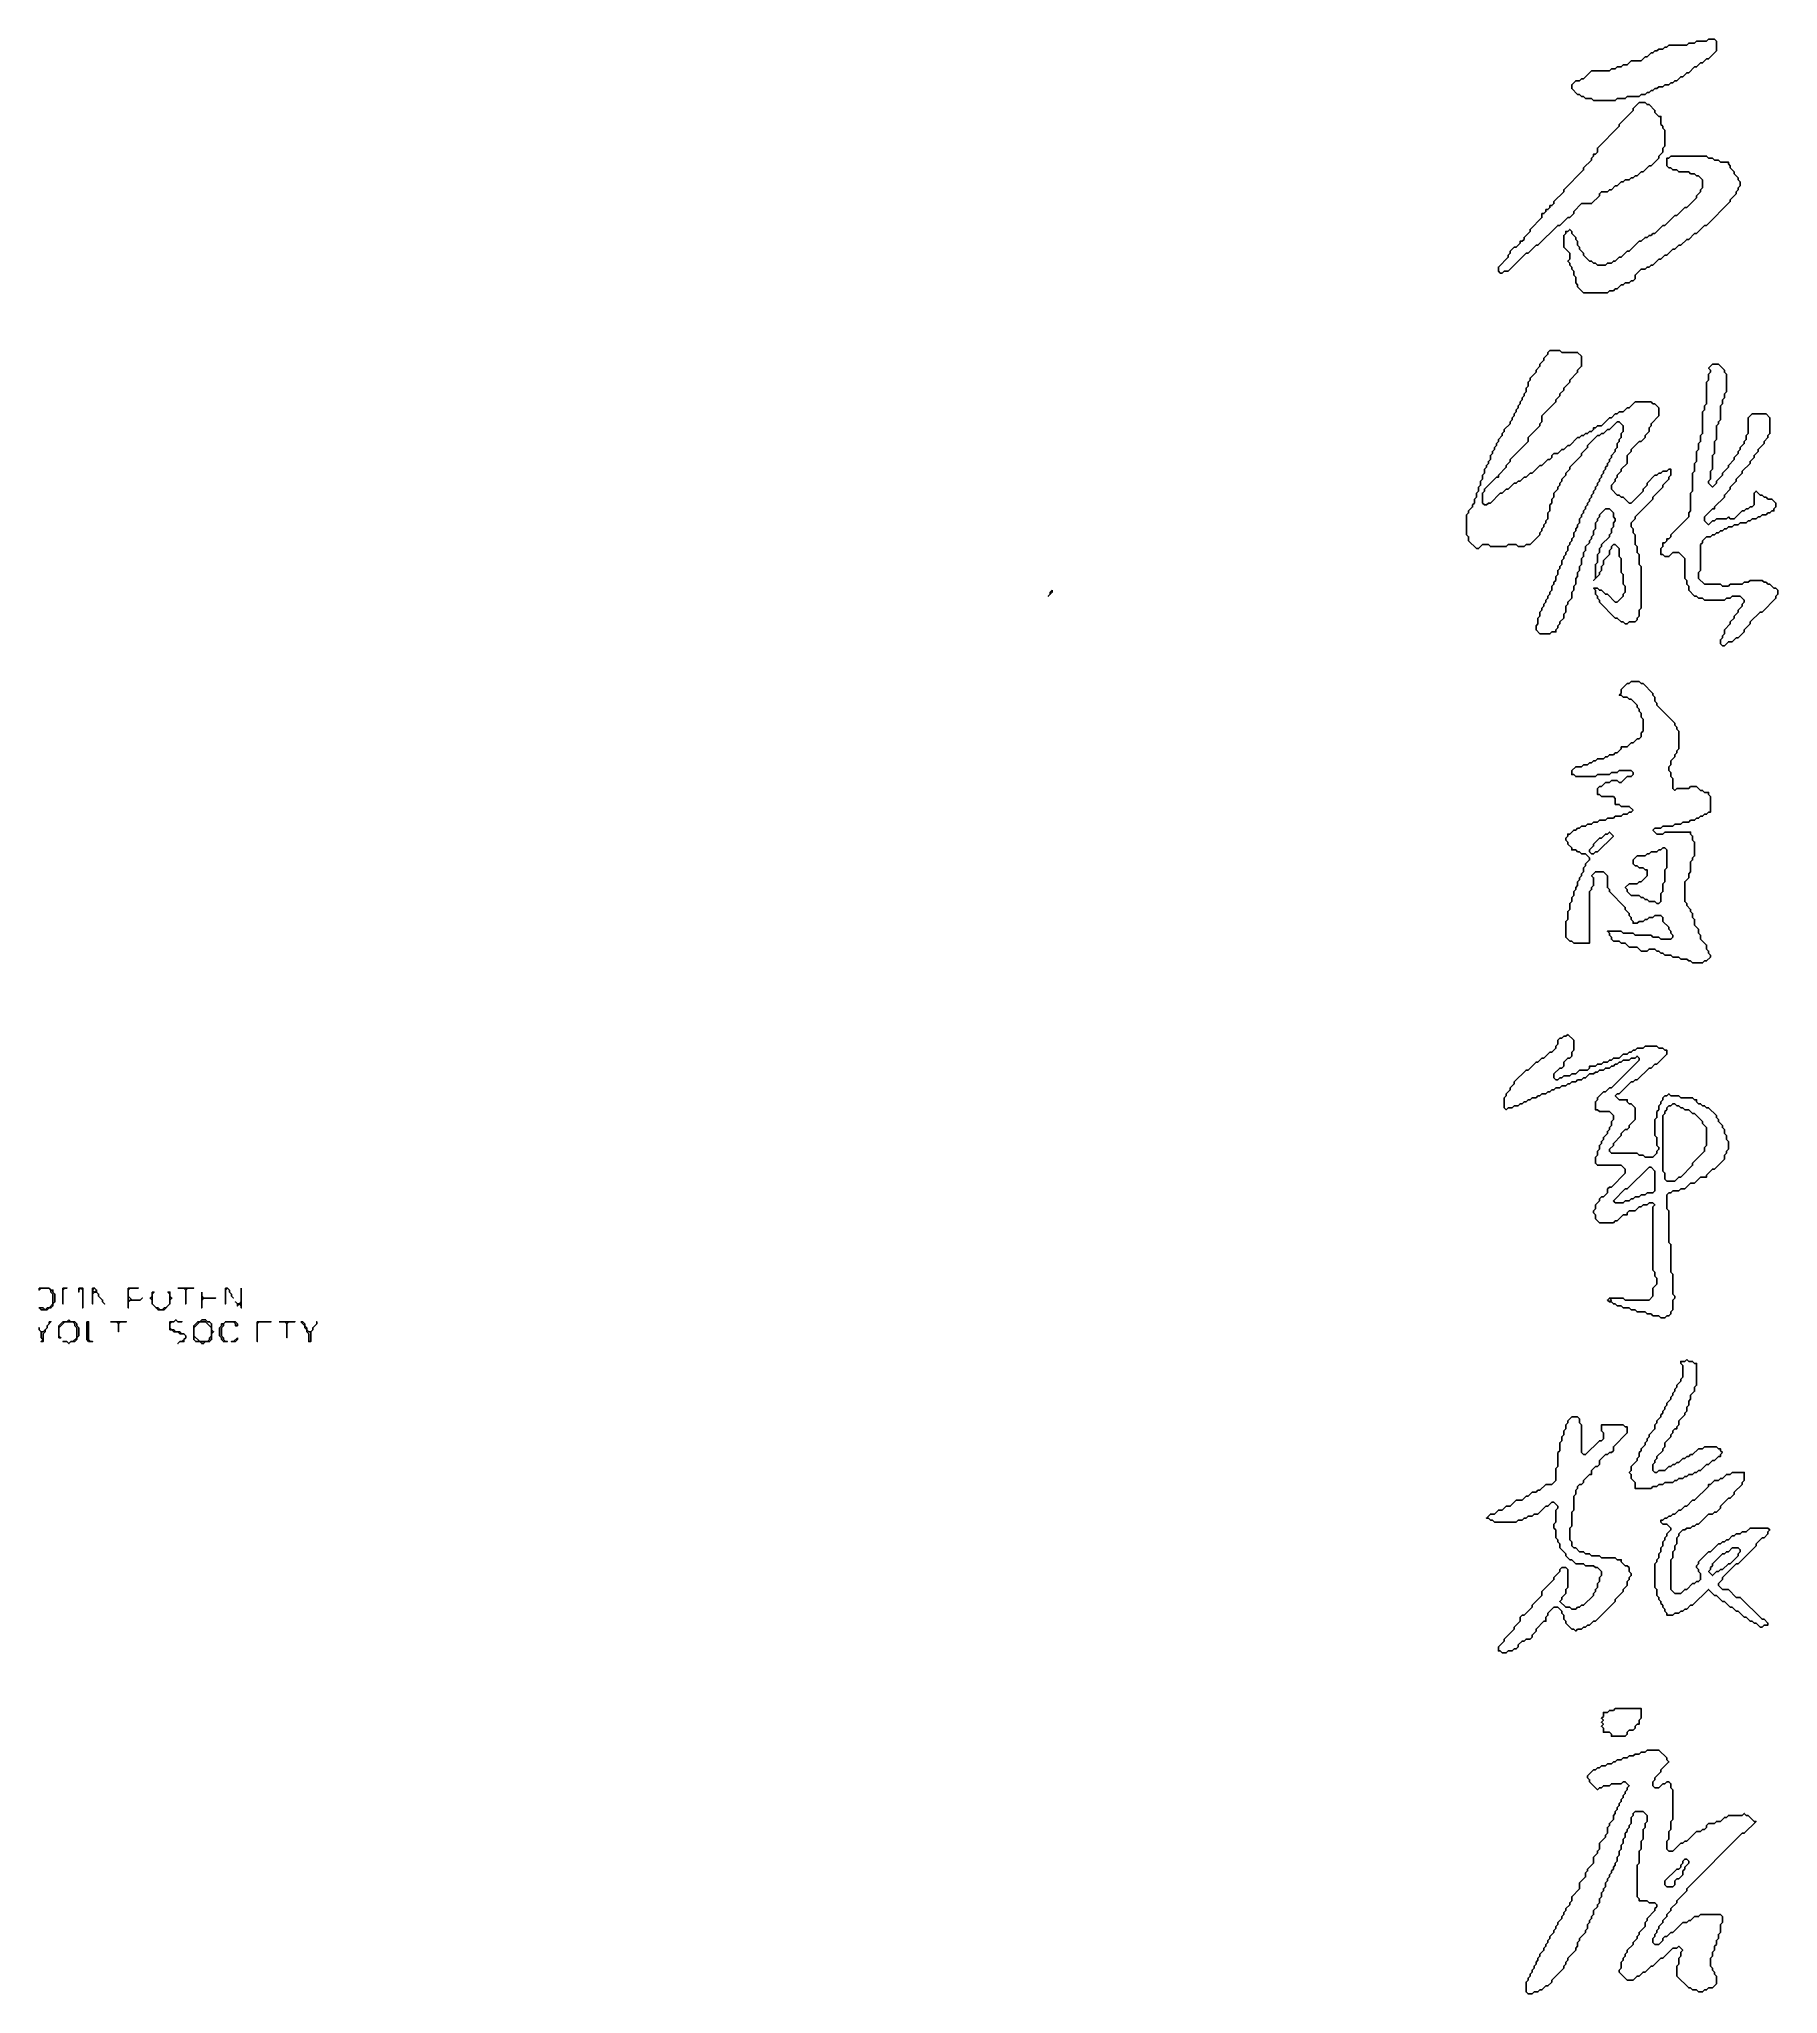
# Model space of a CAD drawing. Header units: millimetres. Extents: x 61 to 500, y 6 to 500.
import ezdxf

# ---------------------------------------------------------------- set-up
doc = ezdxf.new("R2010")
doc.units = ezdxf.units.MM

msp = doc.modelspace()

# ---------------------------------------------------------------- linework, layer by layer
for points in [[(482, 499.5), (481.5, 499), (479, 499), (478.5, 498.5), (477, 498.5), (476.5, 498), (472, 498), (471.5, 497.5), (471, 497.5), (470.5, 497), (469.5, 497), (469, 496.5), (468.5, 496.5), (468, 496), (467.5, 496), (466.5, 495), (466, 495), (465, 494), (462.5, 494), (461.5, 493), (460.5, 493), (460, 492.5), (459, 492.5), (458.5, 492), (457.5, 492), (457, 491.5), (452.5, 491.5), (450.5, 489.5), (450, 489.5), (449.5, 489), (448.5, 489), (447.5, 488), (447.5, 487), (449, 485.5), (449.5, 485.5), (450, 485), (450.5, 485), (451, 484.5), (452.5, 484.5), (453, 484), (458.5, 484), (459, 484.5), (461, 484.5), (461.5, 485), (464.5, 485), (465, 485.5), (466, 485.5), (466.5, 486), (467, 486), (467.5, 486.5), (468, 486.5), (468.5, 487), (469, 487), (469.5, 487.5), (470.5, 487.5), (471, 488), (472, 488), (472.5, 488.5), (473, 488.5), (473.5, 489), (474, 489), (475, 490), (475.5, 490), (476.5, 491), (477, 491), (478.5, 492.5), (479, 492.5), (480, 493.5), (480.5, 493.5), (481.5, 494.5), (482, 494.5), (484, 496.5), (484, 499), (483.5, 499.5)], [(464.5, 483.5), (463, 482), (463, 481.5), (459.5, 478), (459.5, 477.5), (454, 472), (454, 471), (453.5, 470.5), (453, 470.5), (453, 470), (452.5, 469.5), (452.5, 469), (450.5, 467), (450.5, 466.5), (445.5, 461.5), (445.5, 461), (443, 458.5), (443, 458), (442.5, 457.5), (442, 457.5), (442, 457), (441.5, 456.5), (441, 456.5), (441, 456), (440.5, 455.5), (440, 455.5), (440, 454.5), (437, 451.5), (437, 451), (435.5, 449.5), (435.5, 449), (435, 448.5), (434.5, 448.5), (434.5, 448), (433.5, 447), (433, 447), (432, 446), (432, 445.5), (431.5, 445), (431.5, 444.5), (429, 442), (429, 441), (429.5, 440.5), (430, 440.5), (430.5, 441), (431.5, 441), (436, 445.5), (436.5, 445.5), (438.5, 447.5), (439, 447.5), (444, 452.5), (444.5, 452.5), (446.5, 454.5), (447, 454.5), (448, 455.5), (448, 456), (450, 458), (452.5, 458), (454.5, 460), (454.5, 460.5), (455, 461), (456.5, 461), (457, 461.5), (457.5, 461.5), (458.5, 462.5), (459, 462.5), (460, 463.5), (460.5, 463.5), (461, 464), (462, 464), (462.5, 464.5), (463, 464.5), (463.5, 465), (464, 465), (465, 466), (465.5, 466), (467, 467.5), (467.5, 467.5), (469.5, 469.5), (469.5, 470), (470.5, 471), (470.5, 472), (471, 472.5), (471, 476.5), (470.5, 477), (470.5, 477.5), (470, 478), (470, 480), (469.5, 480), (468.5, 481), (468.5, 481.5), (467, 483), (466.5, 483), (466, 483.5)], [(472.5, 470), (472, 469.5), (471.5, 469.5), (471.5, 467.5), (472, 467), (472.5, 467), (473, 466.5), (474, 466.5), (474.5, 466), (477, 466), (477.5, 465.5), (478.5, 465.5), (479, 465), (479.5, 465), (480.5, 464), (480.5, 462), (480, 461.5), (480, 461), (479, 460), (479, 459.5), (476.5, 457), (476, 457), (474, 455), (473.5, 455), (471, 452.5), (470.5, 452.5), (468.5, 450.5), (468, 450.5), (467.5, 450), (467, 450), (466.5, 449.5), (466, 449.5), (465, 448.5), (464.5, 448.5), (462, 446), (461.5, 446), (460, 444.5), (459.5, 444.5), (458.5, 443.5), (458, 443.5), (457.5, 443), (456.5, 443), (456, 442.5), (454, 442.5), (453.5, 443), (453, 443), (452.5, 443.5), (452, 443.5), (450.5, 445), (450.5, 445.5), (449.5, 446.5), (449.5, 447), (449, 447.5), (449, 448.5), (448.5, 449), (448.5, 449.5), (447.5, 450.5), (447.5, 451), (447, 451.5), (446.5, 451), (446, 451), (446, 450.5), (445.5, 450), (445.5, 447), (447, 445.5), (447, 444), (446.5, 443.5), (447, 443), (447, 442.5), (447.5, 442), (447.5, 441.5), (448, 441), (448, 440), (448.5, 439.5), (448.5, 438), (449, 437.5), (449, 437), (450.5, 435.5), (456.5, 435.5), (457, 436), (458, 436), (458.5, 436.5), (459, 436.5), (460, 437.5), (460.5, 437.5), (461, 438), (462, 438), (462.5, 438.5), (463, 438.5), (463.5, 439), (463.5, 440), (465, 441.5), (466, 441.5), (466.5, 442), (467, 442), (467.5, 442.5), (468, 442.5), (469.5, 444), (470, 444), (471, 445), (471.5, 445), (473, 446.5), (473.5, 446.5), (474.5, 447.5), (475, 447.5), (476.5, 449), (477, 449), (478.5, 450.5), (479, 450.5), (481, 452.5), (481.5, 452.5), (487.5, 458.5), (487.5, 459), (489, 460.5), (489, 461), (489.5, 461.5), (489.5, 462), (490, 462.5), (490, 463.5), (489.5, 464), (489.5, 464.5), (488.5, 465.5), (488.5, 466), (487.5, 467), (487.5, 467.5), (487, 468), (487, 468.5), (485, 468.5), (484.5, 469), (483.5, 469), (483, 469.5), (482, 469.5), (481.5, 470)], [(442, 421), (441.5, 420.5), (441.5, 420), (440.5, 419), (440.5, 418.5), (439.5, 417.5), (439.5, 417), (438.5, 416), (438.5, 415.5), (437, 414), (437, 413.5), (436.5, 413), (436.5, 412), (436, 411.5), (436, 410.5), (435.5, 410), (435.5, 409.5), (435, 409), (435, 408.5), (434.5, 408), (434.5, 407.5), (434, 407), (434, 406.5), (433.5, 406), (433.5, 405.5), (433, 405), (433, 404.5), (432.5, 404), (432.5, 403.5), (432, 403), (432, 402.5), (430.5, 401), (430.5, 400.5), (430, 400), (430, 399.5), (429, 398.5), (429, 398), (428.5, 397.5), (428.5, 397), (428, 396.5), (428, 396), (427.5, 395.5), (427.5, 395), (427, 394.5), (427, 393.5), (426.5, 393), (426.5, 392.5), (426, 392), (426, 391.5), (425.5, 391), (425.5, 390), (425, 389.5), (425, 388.5), (424.5, 388), (424.5, 387), (424, 386.5), (424, 385.5), (423.5, 385), (423.5, 384), (423, 383.5), (423, 382.5), (422.5, 382), (422.5, 381.5), (421.5, 380.5), (421.5, 380), (421, 379.5), (421, 374.5), (421.5, 374), (421.5, 373), (423.5, 371), (424, 371), (425, 372), (426.5, 372), (427, 371.5), (431, 371.5), (431.5, 372), (433.5, 372), (434, 371.5), (435.5, 371.5), (436, 372), (437, 372), (439.5, 374.5), (439.5, 375), (440, 375.5), (440, 376), (440.5, 376.5), (440.5, 377), (441, 377.5), (441, 378), (441.5, 378.5), (441.5, 380), (442, 380.5), (442, 382), (442.5, 382.5), (442.5, 383.5), (443, 384), (443, 385), (444, 386), (444, 386.5), (444.5, 387), (444.5, 387.5), (445, 388), (445, 388.5), (446, 389.5), (446, 390), (447, 391), (447, 391.5), (450, 394.5), (450, 395), (451.5, 396.5), (451.5, 397), (454, 399.5), (454.5, 399.5), (455, 400), (455.5, 400), (456.5, 401), (457, 401), (459, 403), (459.5, 403), (460.5, 402), (460.5, 400.5), (460, 400), (460, 399), (459.5, 398.5), (459.5, 398), (459, 397.5), (459, 396.5), (458.5, 396), (458.5, 395.5), (457.5, 394.5), (457.5, 394), (457, 393.5), (457, 393), (456.5, 392.5), (456.5, 392), (456, 391.5), (456, 391), (455.5, 390.5), (455.5, 390), (455, 389.5), (455, 389), (454.5, 388.5), (454.5, 388), (454, 387.5), (454, 387), (453.5, 386.5), (453.5, 386), (453, 385.5), (453, 385), (452.5, 384.5), (452.5, 384), (452, 383.5), (452, 383), (451.5, 382.5), (451.5, 382), (451, 381.5), (451, 381), (450.5, 380.5), (450.5, 380), (450, 379.5), (450, 379), (449.5, 378.5), (449.5, 377.5), (449, 377), (449, 376.5), (448.5, 376), (448.5, 375.5), (448, 375), (448, 374), (447.5, 373.5), (447.5, 373), (447, 372.5), (447, 372), (446.5, 371.5), (446.5, 370.5), (446, 370), (446, 369.5), (445.5, 369), (445.5, 368.5), (445, 368), (445, 367), (444.5, 366.5), (444.5, 366), (444, 365.5), (444, 364.5), (443.5, 364), (443.5, 363), (443, 362.5), (443, 362), (442.5, 361.5), (442.5, 360.5), (442, 360), (442, 359.5), (441.5, 359), (441.5, 358.5), (441, 358), (441, 357.5), (440.5, 357), (440.5, 356.5), (440, 356), (440, 355.5), (439.5, 355), (439.5, 354), (439, 353.5), (439, 352), (438.5, 351.5), (438.5, 350.5), (439.5, 349.5), (442, 349.5), (442.5, 350), (443.5, 350), (443.5, 350.5), (444, 351), (444, 351.5), (444.5, 352), (444.5, 352.5), (445.5, 353.5), (445.5, 354.5), (446, 355), (446, 356.5), (446.5, 357), (446.5, 357.5), (447.5, 358.5), (447.5, 360), (448, 360.5), (448, 361.5), (448.5, 362), (448.5, 363.5), (449, 364), (449, 365), (449.5, 365.5), (449.5, 366.5), (450, 367), (450, 368.5), (450.5, 369), (450.5, 370), (451, 370.5), (451, 371.5), (452, 372.5), (452, 373), (452.5, 373.5), (452.5, 374), (453, 374.5), (453, 375.5), (453.5, 376), (453.5, 377.5), (454, 378), (454, 378.5), (454.5, 379), (454.5, 379.5), (456, 381), (457, 381), (458, 380), (458, 379), (458.5, 378.5), (458.5, 378), (458, 377.5), (458, 376.5), (457.5, 376), (457.5, 375), (457, 374.5), (457, 374), (455, 372), (455, 371.5), (454.5, 371), (454.5, 370), (454, 369.5), (454, 367.5), (453.5, 367), (453.5, 363.5), (453, 363), (454.5, 364.5), (454.5, 365), (455, 365.5), (455, 366.5), (455.5, 367), (455.5, 368), (457, 369.5), (457, 370.5), (457.5, 371), (457.5, 371.5), (458, 372), (458.5, 372), (459.5, 371), (459.5, 369), (460, 368.5), (460, 365), (460.5, 364.5), (460.5, 362), (461, 361.5), (461, 360), (460.5, 359.5), (460.5, 359), (459, 357.5), (458.5, 357.5), (456.5, 359.5), (456, 359.5), (455, 360.5), (454.5, 360.5), (454, 361), (453, 361), (453.5, 360.5), (453.5, 359.5), (454, 359), (454, 358.5), (454.5, 358), (454.5, 357.5), (458.5, 353.5), (459, 353.5), (460, 352.5), (460.5, 352.5), (461, 352), (461.5, 352), (462, 352.5), (463.5, 352.5), (464, 353), (464, 353.5), (464.5, 354), (464.5, 355.5), (465, 356), (465, 366.5), (464.5, 367), (464.5, 369.5), (464, 370), (464, 371.5), (463.5, 372), (463.5, 374.5), (463, 375), (463, 376), (462.5, 376.5), (462.5, 377.5), (463.5, 378.5), (463.5, 379), (468, 383.5), (468, 384), (470.5, 386.5), (470.5, 387), (472, 388.5), (472, 389), (472.5, 389.5), (472.5, 391), (472, 391), (471.5, 390.5), (470.5, 390.5), (470, 390), (469.5, 390), (469, 389.5), (468.5, 389.5), (466.5, 387.5), (466.5, 387), (465.5, 386), (465.5, 385.5), (462.5, 382.5), (462, 382.5), (460.5, 384), (460, 384), (459.5, 384.5), (459, 384.5), (457.5, 386), (457.5, 387), (458.5, 388), (458.5, 388.5), (459, 389), (459, 389.5), (460, 390.5), (460, 391), (461.5, 392.5), (461.5, 394.5), (462.5, 395.5), (462.5, 396), (464.5, 398), (465, 398), (466, 399), (466, 399.5), (467, 400.5), (467, 401.5), (467.5, 402), (467.5, 402.5), (469.5, 404.5), (469.5, 406.5), (468.5, 407.5), (468, 407.5), (467.5, 408), (463.5, 408), (462, 406.5), (461.5, 406.5), (460.5, 405.5), (459.5, 405.5), (459, 405), (458.5, 405), (457.5, 404), (457, 404), (455, 402), (454, 402), (453.5, 401.5), (453, 401.5), (453, 401), (452.5, 400.5), (452, 400.5), (451.5, 400), (451, 400), (450.5, 399.5), (450, 399.5), (449.5, 399), (449, 399), (447, 397), (446.5, 397), (445.5, 396), (445, 396), (444, 395), (443, 395), (442.5, 394.5), (442.5, 394), (442, 393.5), (441.5, 393.5), (440, 392), (439.5, 392), (437.5, 390), (437, 390), (436, 389), (435.5, 389), (434.5, 388), (434, 388), (433.5, 387.5), (433, 387.5), (431.5, 386), (431, 386), (430, 385), (429.5, 385), (427, 382.5), (426.5, 382.5), (426, 382), (425.5, 382), (425, 382.5), (425, 385), (425.5, 385.5), (425.5, 386), (428.5, 389), (429, 389), (429, 389.5), (431, 391.5), (431, 392), (432, 393), (432, 393.5), (436.5, 398), (436.5, 399), (439.5, 402), (439.5, 402.5), (440, 403), (440, 404.5), (443.5, 408), (443.5, 408.5), (444.5, 409.5), (444.5, 410), (445.5, 411), (445.5, 411.5), (447, 413), (447, 413.5), (449, 415.5), (449, 416), (450, 417), (450, 419.5), (449, 420.5), (445, 420.5), (444.5, 421)], [(483, 417.5), (482, 416.5), (482.5, 416), (482.5, 415.5), (482, 415), (482, 413.5), (481.5, 413), (481.5, 407.5), (481, 407), (481, 406), (480.5, 405.5), (480.5, 400), (480, 399.5), (480, 398), (479.5, 397.5), (479.5, 396), (479, 395.5), (479, 393), (478.5, 392.5), (478.5, 390.5), (478, 390), (478, 385.5), (477.5, 385), (477.5, 380.5), (477, 380), (477, 379), (472.5, 374.5), (472.5, 374), (472, 373.5), (471.5, 373.5), (471.5, 373), (471, 372.5), (470.5, 372.5), (470.5, 371.5), (470, 371), (470, 369.5), (470.5, 369.5), (471, 369), (472, 369), (473, 370), (474.5, 370), (476, 368.5), (476, 363.5), (476.5, 363), (476.5, 362), (477, 361.5), (477, 360.5), (478.5, 359), (479, 359), (479.5, 358.5), (480.5, 358.5), (481, 358), (486, 358), (486.5, 358.5), (487.5, 358.5), (488, 359), (490, 359), (491, 358), (491, 357.5), (490.5, 357), (490.5, 356.5), (489.5, 355.5), (489.5, 355), (488.5, 354), (488.5, 353.5), (487.5, 352.5), (487.5, 352), (486, 350.5), (486, 349.5), (485.5, 349), (485.5, 348.5), (485, 348), (485, 347), (485.5, 346.5), (486, 346.5), (487, 347.5), (488, 347.5), (489, 348.5), (489.5, 348.5), (491, 350), (491, 350.5), (492.5, 352), (492.5, 352.5), (495, 355), (495.5, 355), (499, 358.5), (499, 359), (499.5, 359.5), (499.5, 360.5), (499, 361), (498.5, 361), (497.5, 362), (497, 362), (496.5, 362.5), (496, 362.5), (495.5, 363), (492.5, 363), (492, 362.5), (491, 362.5), (490.5, 362), (487.5, 362), (487, 361.5), (485.5, 361.5), (485, 362), (481, 362), (479.5, 363.5), (479.5, 365), (480, 365.5), (480, 372), (480.5, 372.5), (480.5, 373), (481.5, 374), (482.5, 374), (483, 374.5), (483.5, 374.5), (484, 375), (484.5, 375), (485, 375.5), (485.5, 375.5), (486, 376), (486.5, 376), (487, 376.5), (488, 376.5), (488.5, 377), (489.5, 377), (490, 377.5), (491.5, 377.5), (492, 378), (492.5, 378), (493, 378.5), (494, 378.5), (494.5, 379), (495, 379), (495.5, 379.5), (496.5, 379.5), (497, 380), (497.5, 380), (498, 380.5), (498.5, 380.5), (498.5, 381), (499, 381.5), (499, 382.5), (498, 383.5), (497, 383.5), (496.5, 384), (496, 384), (495.5, 384.5), (495, 384.5), (494, 385.5), (493.5, 385), (493.5, 382), (493, 381.5), (492.5, 381.5), (492, 381), (491.5, 381), (491, 380.5), (490.5, 380.5), (488.5, 378.5), (487.5, 378.5), (487, 379), (486.5, 378.5), (484, 378.5), (483.5, 378), (483, 378), (482, 377), (481, 378), (481, 379), (483, 381), (483.5, 381), (483.5, 381.5), (486, 384), (486, 384.5), (487.5, 386), (487.5, 386.5), (489, 388), (489, 388.5), (490.5, 390), (490.5, 390.5), (492.5, 392.5), (492.5, 393), (493.5, 394), (493.5, 394.5), (494.5, 395.5), (494.5, 396), (496, 397.5), (496, 398), (497, 399), (497, 399.5), (497.5, 400), (497.5, 404), (496.5, 405), (493, 405), (492, 404), (492, 400), (491.5, 399.5), (491.5, 398.5), (491, 398), (491, 397.5), (490, 396.5), (490, 396), (489.5, 395.5), (489.5, 395), (488.5, 394), (488.5, 393.5), (487, 392), (487, 391.5), (485.5, 390), (485.5, 389.5), (484, 388), (484, 387.5), (483, 386.5), (482, 387.5), (482, 388), (482.5, 388.5), (482.5, 390.5), (483, 391), (483, 394.5), (483.5, 395), (483.5, 398), (484, 398.5), (484, 402), (484.5, 402.5), (484.5, 403), (485, 403.5), (485, 407), (485.5, 407.5), (485.5, 408.5), (486, 409), (486, 410), (486.5, 410.5), (486.5, 415), (486, 415.5), (486, 416), (484.5, 417.5)], [(316.5, 360.5), (316, 360), (316, 359.5), (315.5, 359), (316.5, 360)], [(462.5, 337.5), (462, 337), (461.5, 337), (460, 335.5), (460, 334.5), (459.5, 334), (460, 334), (460.5, 333.5), (461.5, 333.5), (462, 333), (462.5, 333), (464, 331.5), (464, 331), (464.5, 330.5), (464.5, 330), (465, 329.5), (465, 328.5), (465.5, 328), (465.5, 325), (465, 324.5), (465, 323.5), (464.5, 323), (464, 323), (463, 322), (462.5, 322), (461.5, 321), (460, 321), (460, 320.5), (459, 319.5), (458.5, 319.5), (458, 319), (457, 319), (456.5, 318.5), (456, 318.5), (455.5, 318), (454, 318), (453.5, 317.5), (453, 317.5), (452.5, 317), (452, 317), (451.5, 316.5), (450.5, 316.5), (450, 316), (448.5, 316), (447.5, 315), (447.5, 314), (448, 314), (448.5, 313.5), (453.5, 313.5), (454, 314), (457, 314), (457.5, 314.5), (459, 314.5), (459.5, 315), (462.5, 315), (463, 314.5), (463, 314), (462.5, 313.5), (461.5, 313.5), (460, 312), (459.5, 312), (459, 312.5), (457.5, 312.5), (457, 312), (456, 312), (455, 311), (454.5, 311), (454, 310.5), (454, 309), (454.5, 309), (455, 308.5), (458, 308.5), (458.5, 308), (458.5, 306.5), (459.5, 306.5), (460, 306), (462, 306), (463, 305), (462.5, 304.5), (462, 304.5), (461.5, 304), (460.5, 304), (460, 303.5), (458.5, 303.5), (458, 303), (456.5, 303), (456, 302.5), (454.5, 302.5), (454, 302), (453, 302), (452.5, 301.5), (451.5, 301.5), (451, 301), (450, 301), (449.5, 300.5), (449, 300.5), (448.5, 300), (448, 300), (447, 299), (446.5, 299), (446.5, 298.5), (446, 298), (446, 297.5), (446.5, 297), (446.5, 296.5), (447.5, 295.5), (447.5, 295), (448.5, 295), (449, 294.5), (449.5, 294.5), (450, 294), (451, 294), (452, 293), (452, 292.5), (451, 291.5), (451, 291), (450.5, 290.5), (450.5, 289.5), (450, 289), (450, 288.5), (449.5, 288), (449.5, 287.5), (449, 287), (449, 286), (448.5, 285.5), (448.5, 285), (448, 284.5), (448, 283.5), (447.5, 283), (447.5, 282), (447, 281.5), (447, 280), (446.5, 279.5), (446.5, 277.5), (446, 277), (446, 273), (447, 272), (447.5, 272), (448, 271.5), (452, 271.5), (452, 284.5), (452.5, 285), (452.5, 285.5), (453, 286), (453, 288), (452.5, 288.5), (453.5, 289.5), (455.5, 289.5), (456.5, 288.5), (456.5, 285.5), (457, 285), (457, 284.5), (461, 280.5), (461, 280), (462, 279), (462, 278.5), (462.5, 278), (462.5, 277.5), (463, 277), (463, 276.5), (464, 276.5), (464.5, 277), (465.5, 277), (466, 277.5), (466.5, 277.5), (467, 278), (468, 278), (468.5, 278.5), (470, 278.5), (470.5, 278), (470.5, 277), (472, 275.5), (472, 275), (472.5, 274.5), (472.5, 274), (473, 273.5), (473, 273), (472.5, 272.5), (470, 272.5), (469.5, 273), (468, 273), (467.5, 273.5), (463.5, 273.5), (463, 274), (460.5, 274), (460, 274.5), (456.5, 274.5), (457, 274), (457, 273.5), (457.5, 273), (457.5, 272.5), (458, 272), (459.5, 272), (460, 271.5), (461, 271.5), (462, 270.5), (464, 270.5), (465, 269.5), (466.5, 269.5), (467, 270), (468.5, 270), (469, 269.5), (469.5, 269.5), (470, 269), (470.5, 269), (471, 268.5), (472.5, 268.5), (473, 268), (474.5, 268), (475, 267.5), (476.5, 267.5), (477, 267), (477.5, 267), (478, 266.5), (480.5, 266.5), (481, 267), (481.5, 267), (482.5, 268), (482.5, 268.5), (482, 269), (482, 269.5), (481.5, 270), (481.5, 271), (480, 272.5), (480, 273.5), (479.5, 274), (479.5, 275), (478.5, 276), (478.5, 277.5), (478, 278), (478, 279), (477.5, 279.5), (477.5, 280), (476.5, 281), (476.5, 281.5), (476, 282), (476, 287), (477, 288), (477, 289), (477.5, 289.5), (477.5, 292), (478, 292.5), (478, 293), (478.5, 293.5), (478.5, 297), (478, 297.5), (478, 298.5), (477.5, 299), (477.5, 299.5), (471, 299.5), (470.5, 299), (469, 299), (468, 300), (468.5, 300.5), (470, 300.5), (470.5, 301), (473, 301), (473.5, 301.5), (475, 301.5), (475.5, 302), (477, 302), (477.5, 302.5), (478.5, 302.5), (479, 303), (479.5, 303), (480, 303.5), (480.5, 303.5), (481, 304), (481.5, 304), (482, 304.5), (482.5, 304.5), (482.5, 308.5), (482, 309), (482, 309.5), (481, 309.5), (480.5, 310), (480, 310), (479, 311), (477.5, 311), (477, 310.5), (474, 310.5), (473.5, 310), (473, 310.5), (473, 313), (472.5, 313.5), (472.5, 314.5), (472, 315), (472, 316), (472.5, 316.5), (472.5, 317.5), (473.5, 318.5), (473.5, 319), (474, 319.5), (474, 320), (474.5, 320.5), (474.5, 325), (474, 325.5), (474, 326), (473.5, 326.5), (473.5, 327), (469, 331.5), (469, 332), (468.5, 332.5), (468.5, 333.5), (468, 334), (468, 334.5), (465.5, 337), (465, 337), (464.5, 337.5)], [(456.5, 299), (457, 299.5), (458, 298.5), (454, 294.5), (453.5, 294.5), (453, 294), (452.5, 294), (452, 294.5), (452, 295), (453, 296), (453, 296.5), (454.5, 298), (455, 298), (456, 299)], [(470, 295), (470.5, 295.5), (471, 295.5), (471.5, 295), (471.5, 290.5), (471, 290), (471, 287), (470.5, 286.5), (470.5, 284.5), (470, 284), (470, 282), (469.5, 281.5), (469, 281.5), (468.5, 282), (467, 282), (466.5, 282.5), (466, 282.5), (465.5, 283), (465, 283), (464.5, 283.5), (462.5, 283.5), (461.5, 284.5), (461.5, 285), (461, 285.5), (462, 286.5), (464, 286.5), (464.5, 287), (465, 287), (466.5, 288.5), (466.5, 290), (466, 290), (465.5, 290.5), (464.5, 290.5), (464, 291), (463.5, 291), (463, 291.5), (463, 292.5), (464, 293.5), (466, 293.5), (466.5, 294), (467, 294), (467.5, 294.5), (469, 294.5), (469.5, 295)], [(446.5, 248.5), (446, 248), (445.5, 248), (445, 247.5), (444.5, 247.5), (444, 247), (444, 246), (443.5, 245.5), (443.5, 245), (442.5, 244), (442, 244), (440.5, 242.5), (440, 242.5), (439, 241.5), (438.5, 241.5), (436.5, 239.5), (436, 239.5), (433, 236.5), (433, 236), (432, 235), (432, 234.5), (431, 233.5), (431, 233), (430.5, 232.5), (430.5, 230), (431, 229.5), (431.5, 230), (432.5, 230), (433, 230.5), (434, 230.5), (434.5, 231), (435, 231), (435.5, 231.5), (436, 231.5), (436.5, 232), (437, 232), (437.5, 232.5), (438.5, 232.5), (439, 233), (439.5, 233), (440, 233.5), (441, 233.5), (441.5, 234), (442, 234), (442.5, 234.5), (443, 234.5), (443.5, 235), (444.5, 235), (445, 235.5), (446, 235.5), (446.5, 236), (447, 236), (447.5, 236.5), (448.5, 236.5), (449, 237), (450, 237), (450.5, 237.5), (451, 237.5), (452, 238.5), (453, 238.5), (453.5, 239), (454, 239), (454.5, 239.5), (455.5, 239.5), (456, 240), (457, 240), (457.5, 240.5), (458, 240.5), (458.5, 241), (459, 241), (459.5, 241.5), (460, 241.5), (460.5, 242), (462, 242), (462.5, 242.5), (463.5, 242.5), (464, 243), (464.5, 242.5), (464.5, 242), (457.5, 235), (457, 235), (456, 234), (455.5, 234), (454, 232.5), (454, 232), (453.5, 231.5), (453.5, 229.5), (454, 229.5), (454.5, 229), (457, 229), (458, 228), (458, 227), (457.5, 226.5), (457.5, 225.5), (457, 225), (457, 224.5), (456.5, 224), (456.5, 223.5), (455.5, 222.5), (455.5, 222), (455, 221.5), (455, 221), (454.5, 220.5), (454.5, 219.5), (454, 219), (454, 218), (453.5, 217.5), (453.5, 216), (454, 215.5), (460, 215.5), (461, 214.5), (461, 213.5), (457.5, 210), (457, 210), (456.5, 209.5), (456.5, 208.5), (455.5, 207.5), (455, 207.5), (454.5, 207), (454.5, 206.5), (453.5, 205.5), (453.5, 204.5), (453, 204), (453, 203.5), (453.5, 203), (453.5, 202), (454.5, 201), (458, 201), (458.5, 201.5), (459, 201.5), (460.5, 203), (461.5, 203), (461.5, 203.5), (462, 204), (463.5, 204), (464.5, 205), (465, 205), (465.5, 205.5), (466.5, 205.5), (467, 206), (468, 206), (468.5, 205.5), (468, 205), (468, 189), (468.5, 188.5), (468.5, 187.5), (469, 187), (469, 185.5), (468, 184.5), (468, 182.5), (467, 181.5), (461, 181.5), (460.5, 182), (457, 182), (456.5, 181.5), (457, 181), (457.5, 181), (458, 180.5), (458.5, 180.5), (459, 180), (460, 180), (460.5, 179.5), (462, 179.5), (462.5, 179), (463.5, 179), (464, 178.5), (466, 178.5), (466.5, 178), (467.5, 178), (468, 177.5), (469.5, 177.5), (470, 177), (471, 177), (471.5, 177.5), (472, 177.5), (472.5, 178), (472.5, 178.5), (473, 179), (473, 181.5), (473.5, 182), (473.5, 182.5), (473, 183), (473, 188), (472.5, 188.5), (472.5, 195.5), (472, 196), (472, 204), (471.5, 204.5), (471.5, 208), (472, 208.5), (472.5, 208.5), (473, 209), (474.5, 209), (475, 209.5), (476, 209.5), (477.5, 211), (478.5, 211), (480, 212.5), (481.5, 212.5), (481.5, 213), (483, 214.5), (483.5, 214.5), (486, 217), (486, 218), (486.5, 218.5), (486.5, 219), (487, 219.5), (487, 221.5), (486.5, 222), (486.5, 223), (486, 223.5), (486, 224.5), (485.5, 225), (485.5, 225.5), (484.5, 226.5), (484.5, 227), (484, 227.5), (484, 228), (482, 230), (481.5, 230), (481, 230.5), (480.5, 230.5), (480, 231), (479.5, 231), (479, 231.5), (479, 232), (478.5, 232), (478, 232.5), (475, 232.5), (474.5, 233), (472.5, 233), (472, 233.5), (471.5, 233), (471, 233), (470.5, 232.5), (470.5, 232), (470, 231.5), (470, 231), (469.5, 230.5), (469.5, 229.5), (469, 229), (469, 227.5), (468.5, 227), (468.5, 223), (469, 222.5), (469, 220.5), (469.5, 220), (469.5, 219.5), (469, 219), (469, 218.5), (468, 217.5), (466, 217.5), (465.5, 218), (464.5, 218), (464, 218.5), (457.5, 218.5), (457, 219), (457, 219.5), (458, 220.5), (458, 221), (460, 223), (460, 223.5), (461, 224.5), (461.5, 224.5), (462, 225), (462, 225.5), (463.5, 227), (463.5, 230), (462.5, 231), (462, 231), (461.5, 231.5), (461.5, 232), (459.5, 232), (458.5, 233), (459, 233.5), (459.5, 233.5), (462.5, 236.5), (463, 236.5), (463.5, 237), (464, 237), (467, 240), (467.5, 240), (468.5, 241), (469, 241), (471.5, 243.5), (471.5, 244.5), (471, 244.5), (470.5, 245), (469.5, 245), (469, 245.5), (466, 245.5), (465.5, 245), (464, 245), (463.5, 244.5), (463, 244.5), (462.5, 244), (462, 244), (461.5, 243.5), (460.5, 243.5), (459.5, 242.5), (458, 242.5), (457.5, 242), (457, 242), (456.5, 241.5), (455.5, 241.5), (455, 241), (454, 241), (453.5, 240.5), (452, 240.5), (452, 240), (451.5, 239.5), (449.5, 239.5), (448.5, 238.5), (447.5, 238.5), (447, 238), (445.5, 238), (445, 237.5), (444.5, 237.5), (444, 237), (443.5, 237), (443, 237.5), (443, 238.5), (444.5, 240), (445, 240), (445.5, 240.5), (445.5, 241.5), (446.5, 242.5), (447, 242.5), (447.5, 243), (447.5, 244), (448, 244.5), (448, 247)], [(472.5, 230.5), (473, 231), (473.5, 231), (474, 230.5), (474.5, 230.5), (475, 230), (475.5, 230), (476, 229.5), (477, 229.5), (478, 228.5), (478.5, 228.5), (480.5, 226.5), (480.5, 226), (481.5, 225), (481.5, 220.5), (481, 220), (481, 219), (478, 216), (478, 215.5), (475, 212.5), (474.5, 212.5), (473.5, 211.5), (471.5, 211.5), (471, 212), (471, 213.5), (470.5, 214), (470.5, 228), (471, 228.5), (471, 229), (471.5, 229.5), (471.5, 230), (472, 230.5)], [(467, 215), (467.5, 215), (468.5, 214), (468.5, 209), (468, 208.5), (466.5, 208.5), (466, 208), (465, 208), (464.5, 207.5), (463.5, 207.5), (463, 207), (462.5, 207), (462, 206.5), (461, 206.5), (460.5, 206), (458.5, 206), (458, 206.5), (461, 209.5), (461.5, 209.5)], [(61, 184.5), (61, 184), (61.5, 184.5), (63.5, 184.5), (64, 184), (64, 183.5), (64.5, 183), (64.5, 180.5), (63.5, 179.5), (63, 179.5), (62.5, 179), (62, 179.5), (61, 179.5), (61.5, 179), (63, 179), (63.5, 179.5), (64, 179.5), (64.5, 180), (64.5, 180.5), (65, 181), (65, 183), (64.5, 183.5), (64.5, 184), (64, 184), (63.5, 184.5)], [(67, 184.5), (67, 180.5), (67, 184), (67.5, 184.5), (68, 184.5)], [(71, 184.5), (71, 183.5), (71, 184), (71.5, 184.5), (72, 184), (72, 179.5), (72, 184.5)], [(74.5, 184.5), (74.5, 180.5), (74.5, 183), (75, 183.5), (75.5, 183.5), (76, 183), (76, 182.5), (77, 181.5), (77, 181), (77.5, 180.5), (77, 181), (77, 181.5), (76, 182.5), (76, 183), (75.5, 183.5), (75.5, 184), (75, 184.5)], [(74.5, 184), (75, 184.5), (75.5, 184), (75, 183.5)], [(83.5, 184.5), (83.5, 179.5), (83.5, 181), (84, 181.5), (86.5, 181.5), (87, 182), (86.5, 181.5), (84.5, 181.5), (83.5, 182.5), (83.5, 184), (84, 184.5), (86, 184.5)], [(89.5, 183.5), (89.5, 182.5), (89, 182), (89.5, 181.5), (89.5, 180.5), (91, 179), (92.5, 179), (94, 180.5), (94, 181.5), (94.5, 182), (94, 182.5), (94, 183.5), (93.5, 183.5), (94, 183), (94, 180.5), (93, 179.5), (92.5, 179.5), (92, 179), (91.5, 179), (91, 179.5), (90.5, 179.5), (89.5, 180.5), (89.5, 183), (90, 183.5)], [(96, 184.5), (97.5, 184.5), (98, 184), (98, 180.5), (98, 184), (98.5, 184.5), (100, 184.5)], [(102, 183.5), (102, 179.5), (102, 181.5), (102.5, 182), (105.5, 182), (102.5, 182), (102, 182.5)], [(108, 184.5), (108, 180.5), (108, 184), (108.5, 184.5), (109, 184), (109, 183.5), (109.5, 183), (109.5, 182.5), (110, 182), (109.5, 182.5), (109.5, 183), (109, 183.5), (109, 184), (108.5, 184.5)], [(112, 184.5), (112, 181), (111.5, 180.5), (111, 180.5), (110.5, 181), (111, 180.5), (111, 180), (111.5, 180.5), (112, 180), (112, 179.5)], [(456.5, 181.5), (457, 182), (457.5, 181.5), (457, 181)], [(63.5, 176), (63.5, 175.5), (63, 175), (63, 174.5), (62, 173.5), (61.5, 173.5), (61, 174), (61, 174.5), (61, 174), (61.5, 173.5), (61.5, 172), (62, 171.5), (61.5, 171), (62, 171), (62, 173), (62.5, 173.5), (62.5, 174), (63, 174.5), (63, 175), (64, 176)], [(68.5, 176.5), (68, 176), (67, 176), (66, 175), (66, 172), (66.5, 172), (66, 172.5), (66, 174.5), (67.5, 176), (69.5, 176), (70, 175.5), (70, 175), (70.5, 174.5), (70.5, 172), (69.5, 171), (69, 171), (68.5, 170.5), (68, 171), (67, 171), (68, 171), (68.5, 170.5), (69, 171), (70, 171), (70.5, 171.5), (70.5, 172), (71, 172.5), (71, 174.5), (70.5, 175), (70.5, 175.5), (70, 176), (69, 176)], [(73, 176), (73, 171.5), (73.5, 171), (74.5, 171), (74, 171), (73.5, 171.5), (73.5, 176)], [(79, 176), (80.5, 176), (81, 175.5), (81, 173.5), (81, 175.5), (81.5, 176), (83, 176)], [(95.5, 176.5), (95, 176), (94, 176), (94, 174), (94.5, 174), (95, 173.5), (96, 173.5), (96.5, 173), (97.5, 173), (98, 172.5), (98, 172), (97, 171), (96.5, 171), (96, 170.5), (96.5, 171), (97.5, 171), (97.5, 171.5), (98, 172), (98, 172.5), (97.5, 173), (97, 173), (96.5, 173.5), (95.5, 173.5), (95, 174), (94.5, 174), (94, 174.5), (94, 175.5), (94.5, 176), (95, 176), (95.5, 176.5), (96, 176), (97, 176), (96, 176)], [(102, 176.5), (101.5, 176), (101, 176), (100, 175), (100, 171.5), (100.5, 171), (101.5, 171), (102, 170.5), (102.5, 170.5), (103, 171), (104, 171), (104.5, 171.5), (104.5, 173), (105, 173.5), (104.5, 174), (104.5, 175.5), (104, 176), (103.5, 176), (103, 176.5)], [(101.5, 176), (103, 176), (104.5, 174.5), (104.5, 172.5), (104, 172), (104, 171.5), (103.5, 171), (101.5, 171), (100, 172.5), (100, 174.5)], [(108, 176), (107.5, 175.5), (107, 175.5), (107, 175), (106.5, 174.5), (106.5, 172.5), (107, 172), (107, 171.5), (107.5, 171), (108.5, 171), (108, 171), (107.5, 171.5), (107.5, 172), (107, 172.5), (107, 174.5), (107.5, 175), (107.5, 175.5), (108, 176), (110, 176), (110.5, 175.5), (110.5, 175), (111, 175), (111, 175.5), (110.5, 176)], [(116, 176), (116, 171), (116, 175.5), (116.5, 176), (119.5, 176)], [(121.5, 176), (123, 176), (123.5, 175.5), (123.5, 172), (123.5, 175.5), (124, 176), (125.5, 176)], [(127, 176), (128, 175), (128, 174.5), (128.5, 174), (128.5, 173.5), (129, 173), (129, 171), (129.5, 171), (129.5, 173.5), (130, 174), (130, 174.5), (131, 175.5), (131, 176), (131, 175.5), (130, 174.5), (130, 174), (129.5, 173.5), (129, 173.5), (128.5, 174), (128.5, 174.5), (128, 175), (128, 175.5), (127.5, 176)], [(111, 172), (110, 171), (109.5, 171), (110.5, 171), (111, 171.5)], [(476.5, 166.5), (476, 166), (475, 166), (475, 165.5), (475.5, 165), (475.5, 162), (475, 161.5), (475, 161), (474, 160), (474, 159.5), (473.5, 159), (473.5, 158.5), (473, 158), (473, 157.5), (472.5, 157), (472.5, 156.5), (471.5, 155.5), (471.5, 155), (471, 154.5), (471, 154), (470.5, 153.5), (470.5, 153), (470, 152.5), (470, 152), (469, 151), (469, 150.5), (468.5, 150), (468.5, 149), (467, 147.5), (467, 147), (466.5, 146.5), (466.5, 146), (466, 145.5), (466, 145), (465, 144), (465, 143.5), (464.5, 143), (464.5, 142), (464, 141.5), (464, 141), (462.5, 139.5), (462.5, 138.5), (462, 138), (462.5, 137.5), (462.5, 136.5), (463.5, 135.5), (463.5, 134), (467.5, 134), (468, 134.5), (469, 134.5), (469.5, 135), (470.5, 135), (471, 135.5), (473, 135.5), (473.5, 136), (474, 136), (474.5, 136.5), (475.5, 136.5), (476, 137), (476.5, 137), (477, 137.5), (478, 137.5), (478.5, 138), (479, 138), (479.5, 138.5), (480, 138.5), (481.5, 140), (482, 140), (483, 141), (483.5, 141), (484.5, 142), (485, 142), (485, 142.5), (485.5, 143), (485, 143.5), (485, 144), (484.5, 144), (484, 144.5), (481, 144.5), (480.5, 144), (479.5, 144), (478, 142.5), (477.5, 142.5), (477, 142), (476.5, 142), (476, 141.5), (475.5, 141.5), (474.5, 140.5), (474, 140.5), (473.5, 140), (473, 140), (472.5, 139.5), (472, 139.5), (471, 138.5), (469.5, 138.5), (469, 138), (468.5, 138), (468, 138.5), (468, 140), (468.5, 140.5), (468.5, 141), (469, 141.5), (469, 142), (470.5, 143.5), (470.5, 144), (471, 144.5), (471, 145.5), (472.5, 147), (472.5, 147.5), (473, 148), (473, 148.5), (473.5, 149), (474, 149), (474, 149.5), (474.5, 150), (474.5, 151), (476, 152.5), (476, 153), (476.5, 153.5), (476.5, 154.5), (477, 155), (477, 156), (477.5, 156.5), (477.5, 157.5), (478.5, 158.5), (478.5, 159.5), (479, 160), (479, 165.5), (478.5, 165.5), (478, 166), (477, 166)], [(447.5, 152), (446.5, 151), (446.5, 150.5), (446, 150), (446, 149), (445.5, 148.5), (445.5, 147.5), (445, 147), (445, 146), (444.5, 145.5), (444.5, 143.5), (444, 143), (444, 139.5), (443.5, 139), (443.5, 136), (442.5, 135), (441, 135), (439.5, 133.5), (439, 133.5), (438.5, 133), (437.5, 133), (436.5, 132), (436, 132), (435, 131), (433.5, 131), (432, 129.5), (431, 129.5), (430, 128.5), (429, 128.5), (428, 127.5), (427, 127.5), (426, 126.5), (426.5, 126.5), (427, 126), (427.5, 126), (428, 125.5), (433.5, 125.5), (434, 126), (435, 126), (435.5, 126.5), (436, 126.5), (436.5, 127), (437.5, 127), (438, 127.5), (439, 127.5), (441, 129.5), (441.5, 129.5), (442.5, 130.5), (443, 130.5), (444, 129.5), (444, 129), (443.5, 128.5), (443.5, 125.5), (443, 125), (443, 124), (443.5, 123.5), (443.5, 121.5), (444, 121), (444, 120.5), (444.5, 120), (444.5, 119), (446, 117.5), (446, 117), (447, 116), (447.5, 116), (448.5, 115), (450.5, 115), (451, 114.5), (453, 114.5), (453.5, 114), (454, 114), (455, 113), (455, 112), (454.5, 111.5), (454.5, 110.5), (454, 110), (454, 109), (453.5, 108.5), (453.5, 108), (453, 107.5), (453, 107), (450.5, 104.5), (450, 104.5), (449.5, 104), (449, 104), (448.5, 103.5), (447.5, 103.5), (447, 104), (446, 104), (444.5, 105.5), (445, 106), (445, 106.5), (446, 107.5), (446, 108.5), (446.5, 109), (446.5, 113.5), (446, 114), (445, 114), (444.5, 113.5), (444.5, 113), (443, 111.5), (443, 111), (440, 108), (440, 107), (437.5, 104.5), (437.5, 104), (435.5, 102), (435, 102), (434.5, 101.5), (434.5, 100.5), (433, 99), (433, 98.5), (430.5, 96), (430.5, 95.5), (429, 94), (429, 93), (429.5, 93), (430, 92.5), (431, 92.5), (431.5, 93), (432.5, 93), (433, 93.5), (433.5, 93.5), (434, 94), (434, 94.5), (435, 95.5), (435.5, 95.5), (436, 96), (437, 96), (437.5, 96.5), (437.5, 97), (438.5, 98), (438.5, 98.5), (440.5, 100.5), (441, 100.5), (441, 101.5), (441.5, 102), (441.5, 102.5), (443, 104), (444, 104), (445, 103), (445, 102.5), (445.5, 102), (445.5, 101), (446, 100.5), (446, 100), (447.5, 98.5), (448, 98.5), (448.5, 98), (449, 98.5), (450, 98.5), (450.5, 99), (451, 99), (451.5, 99.5), (452, 99.5), (453, 100.5), (453.5, 100.5), (458.5, 105.5), (458.5, 106), (460.5, 108), (460.5, 108.5), (461.5, 109.5), (461.5, 110.5), (462, 111), (462, 111.5), (462.5, 112), (462.5, 112.5), (462, 113), (462, 114), (461.5, 114.5), (461, 114.5), (460, 115.5), (460, 116), (459, 116), (458.5, 116.5), (455, 116.5), (454.5, 117), (452.5, 117), (452, 117.5), (451, 117.5), (450.5, 118), (449.5, 118), (448.5, 119), (448, 119), (447.5, 119.5), (447.5, 120.5), (447, 121), (447, 124), (447.5, 124.5), (447.5, 128), (448, 128.5), (448, 132), (448.5, 132.5), (448.5, 133.5), (449, 134), (449, 134.5), (449.5, 135), (450, 135), (450.5, 135.5), (450.5, 136), (452, 137.5), (452.5, 137.5), (452.5, 138.5), (453.5, 139.5), (454, 139.5), (454.5, 140), (454.5, 141), (456, 142.5), (456.5, 142.5), (457, 143), (457.5, 143), (458, 143.5), (458, 144.5), (461.5, 148), (461.5, 149.5), (461, 149.5), (460.5, 150), (455, 150), (455, 148.5), (455.5, 148), (455.5, 146.5), (455, 146), (454.5, 146), (451, 142.5), (450.5, 142.5), (450, 143), (450, 150), (449.5, 150.5), (449.5, 151.5), (449, 152)], [(488, 138), (487.5, 137.5), (486.5, 137.5), (485.5, 136.5), (485, 136.5), (484.5, 136), (483.5, 136), (482.5, 135), (482, 135), (482, 134.5), (478.5, 131), (478, 131), (476.5, 129.5), (476, 129.5), (475, 128.5), (474.5, 128.5), (473.5, 127.5), (473, 127.5), (472.5, 127), (472, 127), (471.5, 126.5), (471, 126.5), (470.5, 126), (470, 126), (470, 125.5), (470.5, 125), (471.5, 125), (472.5, 124), (472.5, 123.5), (471.5, 122.5), (471.5, 122), (471, 121.5), (471, 121), (470.5, 120.5), (470.5, 119.5), (470, 119), (470, 118), (469.5, 117.5), (469.5, 116.5), (469, 116), (469, 115.5), (468.5, 115), (468.5, 109), (469, 108.5), (469, 107), (469.5, 106.5), (469.5, 106), (470, 105.5), (470, 105), (470.5, 104.5), (470.5, 104), (471, 103.5), (471, 103), (471.5, 102.5), (471.5, 102), (473, 102), (473.5, 102.5), (474.5, 102.5), (475, 103), (475.5, 103), (476, 103.5), (476.5, 103.5), (477.5, 104.5), (478, 104.5), (482, 108.5), (483.5, 107), (484, 107), (485.5, 105.5), (486, 105.5), (487.5, 104), (488, 104), (489, 103), (489.5, 103), (491, 101.5), (491.5, 101.5), (492.5, 100.5), (493, 100.5), (493.5, 100), (494, 100), (495, 99), (495.5, 99), (496, 99.5), (497, 99.5), (497, 100), (496, 101), (495.5, 101), (490, 106.5), (489, 106.5), (487, 108.5), (485.5, 108.5), (484.5, 109.5), (484.5, 110), (485.5, 111), (485.5, 111.5), (489, 115), (489.5, 115), (494, 119.5), (494, 120), (495.5, 121.5), (496, 121.5), (497, 122.5), (497, 123), (497.5, 123.5), (497, 124), (492.5, 124), (491.5, 123), (490.5, 123), (490, 122.5), (489, 122.5), (488.5, 122), (488, 122), (487, 121), (486.5, 121), (486, 120.5), (485.5, 120.5), (485, 120), (484.5, 120), (482.5, 118), (482, 118), (479.5, 115.5), (479.5, 115), (479, 114.5), (479, 114), (479.5, 113.5), (479.5, 113), (480, 112.5), (480, 111), (479.5, 110.5), (479, 110.5), (478.5, 110), (478, 110), (476.5, 108.5), (476, 108.5), (475, 107.5), (473.5, 107.5), (472.5, 108.5), (472.5, 116), (473, 116.5), (473, 118), (473.5, 118.5), (473.5, 119.5), (474, 120), (474, 121.5), (474.5, 122), (474.5, 122.5), (475.5, 123.5), (476, 123.5), (476.5, 124), (477.5, 124), (478, 124.5), (478.5, 124.5), (479, 125), (479.5, 125), (482, 127.5), (483, 127.5), (483.5, 128), (484, 128), (485, 129), (485, 129.5), (487, 131.5), (487.5, 131.5), (488.5, 132.5), (488.5, 133), (490.5, 135), (490.5, 135.5), (491, 136), (491, 138)], [(488, 119), (489.5, 119), (490, 118.5), (490, 118), (489.5, 117.5), (489.5, 117), (487.5, 115), (487, 115), (485.5, 113.5), (485, 113.5), (484.5, 113), (484, 113), (483, 112), (482, 113), (482.5, 113.5), (482.5, 114), (483, 114.5), (483, 115), (485.5, 117.5), (486, 117.5), (486.5, 118), (487, 118)], [(458.5, 78.5), (458, 78), (457, 78), (456.5, 77.5), (455.5, 77.5), (455.5, 76.5), (455, 76), (455.5, 75.5), (455, 75), (455.5, 74.5), (455, 74), (455.5, 73.5), (455.5, 72.5), (457, 72.5), (457.5, 72), (457.5, 71.5), (461, 71.5), (461.5, 72), (461.5, 72.5), (462, 73), (463, 73), (463.5, 73.5), (463.5, 74), (464, 74.5), (464.5, 74.5), (464.5, 75.5), (465, 76), (465, 78.5)], [(466.5, 68), (466, 67.5), (465, 67.5), (464.5, 67), (463.5, 67), (463, 66.5), (462, 66.5), (461.5, 66), (460.5, 66), (460, 65.5), (459, 65.5), (458.5, 65), (458, 65), (457.5, 64.5), (456.5, 64.5), (456, 64), (455, 64), (454.5, 63.5), (454, 63.5), (453.5, 63), (453, 63), (451.5, 61.5), (451.5, 61), (452, 60.5), (452, 60), (454, 58), (454.5, 58.5), (455, 58.5), (455.5, 59), (457, 59), (457.5, 59.5), (460, 59.5), (460.5, 60), (461, 60), (462, 59), (461.5, 58.5), (461.5, 58), (461, 57.5), (461, 57), (460.5, 56.5), (460.5, 56), (460, 55.5), (460, 55), (459.5, 54.5), (459.5, 54), (459, 53.5), (459, 53), (458.5, 52.5), (458.5, 52), (458, 51.5), (458, 50.5), (457, 49.5), (457, 49), (456.5, 48.5), (456.5, 47), (456, 46.5), (456, 46), (454.5, 44.5), (454.5, 43), (454, 42.5), (454, 42), (453, 41), (453, 39.5), (451.5, 38), (451.5, 37.5), (451, 37), (451, 36), (449.5, 34.5), (449.5, 33), (447.5, 31), (447.5, 30), (447, 29.5), (447, 29), (446, 28), (446, 27.5), (445.5, 27), (445.5, 26.5), (445, 26), (445, 25.5), (444, 24.5), (444, 24), (443.5, 23.5), (443.5, 23), (443, 22.5), (443, 22), (442, 21), (442, 20.5), (441.5, 20), (441.5, 19.5), (441, 19), (441, 18.5), (440.5, 18), (440.5, 17.5), (439.5, 16.5), (439.5, 16), (439, 15.5), (439, 15), (438.5, 14.5), (438.5, 14), (438, 13.5), (438, 13), (437.5, 12.5), (437.5, 12), (437, 11.5), (437, 11), (436.5, 10.5), (436.5, 10), (436, 9.5), (436, 7), (436.5, 6.5), (437.5, 6.5), (438, 7), (439, 7), (439.5, 7.5), (440, 7.5), (441, 8.5), (441.5, 8.5), (442.5, 9.5), (442.5, 10), (445.5, 13), (445.5, 13.5), (446, 14), (446, 14.5), (446.5, 15), (446.5, 15.5), (448.5, 17.5), (448.5, 18), (449, 18.5), (449, 19.5), (449.5, 20), (449.5, 20.5), (451, 22), (451, 22.5), (451.5, 23), (451.5, 24), (452, 24.5), (452, 25), (452.5, 25.5), (452.5, 26), (453, 26.5), (453, 27.5), (454, 28.5), (454, 29), (454.5, 29.5), (454.5, 30.5), (455, 31), (455, 32), (455.5, 32.5), (455.5, 33), (456, 33.5), (456, 34.5), (456.5, 35), (456.5, 35.5), (457, 36), (457, 36.5), (457.5, 37), (457.5, 37.5), (458, 38), (458, 38.5), (458.5, 39), (458.5, 39.5), (459, 40), (459, 41), (459.5, 41.5), (459.5, 42.5), (460, 43), (460, 44), (460.5, 44.5), (460.5, 45.5), (461, 46), (461, 47), (461.5, 47.5), (461.5, 48), (462, 48.5), (462, 49), (462.5, 49.5), (462.5, 51), (463, 51.5), (463, 52), (463.5, 52.5), (465.5, 52.5), (466.5, 51.5), (466.5, 50), (466, 49.5), (466, 48.5), (465.5, 48), (465.5, 45.5), (465, 45), (465, 43), (464.5, 42.5), (464.5, 39.5), (464, 39), (464, 31), (464.5, 30.5), (464.5, 30), (466.5, 30), (467, 29.5), (468.5, 29.5), (469, 29), (469, 28.5), (468.5, 28), (468.5, 27.5), (466.5, 25.5), (466.5, 25), (466, 24.5), (466, 23.5), (464.5, 22), (464.5, 21.5), (464, 21), (464, 20.5), (463, 19.5), (463, 19), (461.5, 17.5), (461.5, 17), (461, 16.5), (461, 16), (460.5, 15.5), (460.5, 15), (460, 14.5), (460, 13), (459.5, 12.5), (459.5, 12), (461.5, 10), (463, 10), (464, 11), (464.5, 11), (465.5, 12), (466, 12), (467.5, 13.5), (468, 13.5), (470, 15.5), (470.5, 15.5), (473, 18), (474, 18), (474.5, 18.5), (475.5, 17.5), (475, 17), (475, 16), (474.5, 15.5), (474.5, 14), (474, 13.5), (474, 11), (477, 8), (477.5, 8), (478, 7.5), (479, 7.5), (479.5, 7), (480.5, 7), (481, 7.5), (481.5, 7.5), (482, 8), (483, 8), (484, 9), (484, 11), (483.5, 11.5), (483.5, 12), (483, 12.5), (483, 13), (482.5, 13.5), (482.5, 15.5), (483, 16), (483, 17), (483.5, 17.5), (483.5, 18.5), (484, 19), (484, 20), (484.5, 20.5), (484.5, 21.5), (485, 22), (485, 24), (485.5, 24.5), (485.5, 26), (485, 26.5), (480, 26.5), (479.5, 26), (478.5, 26), (477.5, 25), (477, 25), (476.5, 24.5), (475.5, 24.5), (473, 22), (472.5, 22), (471.5, 21), (471, 21), (470.5, 20.5), (470.5, 20), (469.5, 19), (468.5, 19), (468, 19.5), (468, 20.5), (468.5, 21), (468.5, 21.5), (469, 22), (469, 22.5), (469.5, 23), (469.5, 23.5), (470.5, 24.5), (470.5, 25), (471.5, 26), (471.5, 26.5), (472.5, 27.5), (472.5, 28), (474, 29.5), (474, 30), (476.5, 32.5), (476.5, 33), (490.5, 47), (491, 47), (494, 50), (493.5, 50), (492, 51.5), (491.5, 51.5), (491, 52), (490.5, 51.5), (487, 51.5), (486.5, 51), (486, 51), (485, 50), (484, 50), (483.5, 49.5), (482, 49.5), (481.5, 49), (481.5, 48.5), (481, 48), (480.5, 48), (480, 47.5), (479, 47.5), (476.5, 45), (476, 45), (475.5, 44.5), (475, 44.5), (473, 42.5), (472, 42.5), (471.5, 43), (471.5, 45), (472, 45.5), (472, 47.5), (472.5, 48), (472.5, 50), (473, 50.5), (473, 58), (472.5, 58.5), (472.5, 59.5), (472, 60), (471.5, 60), (471, 59.5), (470.5, 59.5), (469.5, 58.5), (468.5, 58.5), (468, 59), (468, 60), (468.5, 60.5), (468.5, 61), (470, 62.5), (470, 63), (472, 65), (471.5, 65.5), (471.5, 66), (469.5, 68)], [(475.5, 40), (476, 40.5), (476.5, 40.5), (477, 40), (477, 39.5), (476, 38.5), (476, 38), (475.5, 37.5), (475.5, 36.5), (474.5, 35.5), (474, 35.5), (473.5, 35), (473.5, 34), (473, 33.5), (471.5, 33.5), (471, 34), (471, 35), (474, 38), (474.5, 38), (475, 38.5), (475, 39), (475.5, 39.5)]]:
    msp.add_lwpolyline(points, close=True)

doc.saveas('drawing.dxf')
